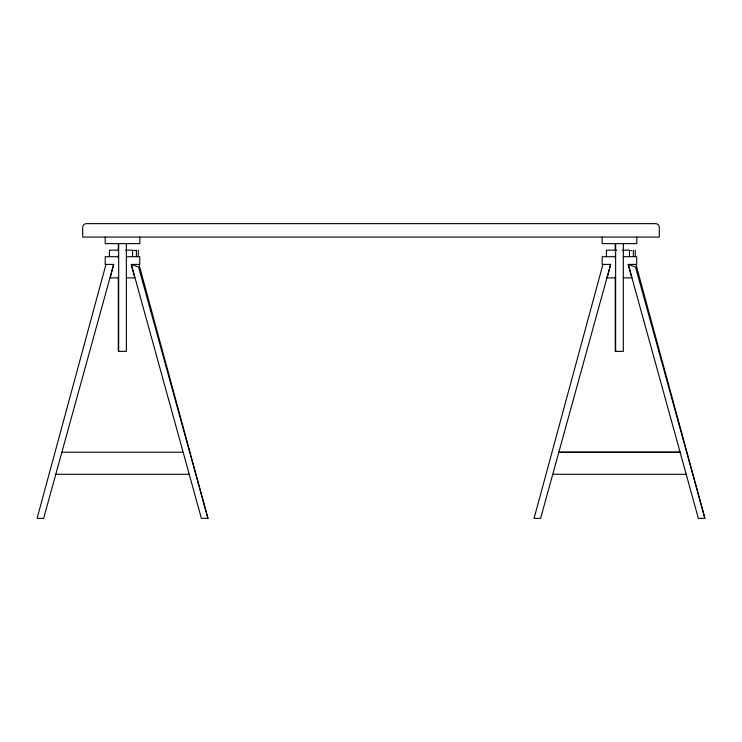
<?xml version="1.0" encoding="UTF-8"?>
<svg xmlns="http://www.w3.org/2000/svg" width="742" height="742" viewBox="0 0 742 742"><rect width="100%" height="100%" fill="white"/><g stroke="black" fill="none" stroke-linecap="round" stroke-linejoin="round"><path stroke-width="1.11" d="M118.674 256.704L105.206 256.704L105.206 264.402L113.665 264.402L110.206 277.87L118.674 277.87M615.637 256.704L602.17 256.704L602.17 264.402L610.629 264.402L607.169 277.87L615.637 277.87M105.976 264.402L37.1 518.352L43.639 518.352L113.665 264.402M602.94 264.402L534.064 518.352L540.603 518.352L610.629 264.402M135.424 250.444L133.467 250.444M631.739 250.536L630.756 250.499M118.674 250.156L109.436 250.165L109.436 256.324M125.602 250.165L132.521 250.156L132.521 256.324M616.788 250.165L606.399 250.165L606.399 256.324M622.557 250.165L629.485 250.156L629.485 256.324M126.363 256.704L139.756 256.704L139.756 264.402L131.297 264.402L134.831 277.87L126.363 277.87M623.326 256.704L636.719 256.704L636.719 264.402L628.251 264.402L631.794 277.87L623.326 277.87M61.874 452.221L183.144 452.221M55.798 474.268L189.229 474.268M552.762 474.268L686.192 474.268M207.936 518.352L201.397 518.352L131.297 264.402L138.569 267.064L207.936 518.352L138.986 264.402M704.9 518.352L698.361 518.352L628.251 264.402L635.532 267.064L704.9 518.352L635.95 264.402M636.794 237.088L636.794 243.626L602.17 243.626L602.17 237.088M635.254 250.156L635.254 256.324M633.334 250.156L633.334 256.324M623.326 243.626L623.326 351.365L615.248 351.365L615.248 277.072M615.637 243.626L615.637 351.365M615.248 243.626L615.248 250.573M615.248 255.211L615.248 257.53M139.83 237.088L139.83 243.626L105.206 243.626L105.206 237.088M138.3 250.156L138.3 256.324M136.37 250.156L136.37 256.324M126.363 243.626L126.363 351.365L118.284 351.365L118.284 277.072M118.674 243.626L118.674 351.365M118.284 243.626L118.284 250.573M118.284 255.211L118.284 257.53M655.64 223.648L86.36 223.648A3.664 3.664 0 0 0 82.687 227.312L82.687 237.088L659.313 237.088L659.313 227.312A3.664 3.664 0 0 0 655.64 223.648M680.108 452.221L558.837 452.221L680.108 452.221"/></g></svg>
